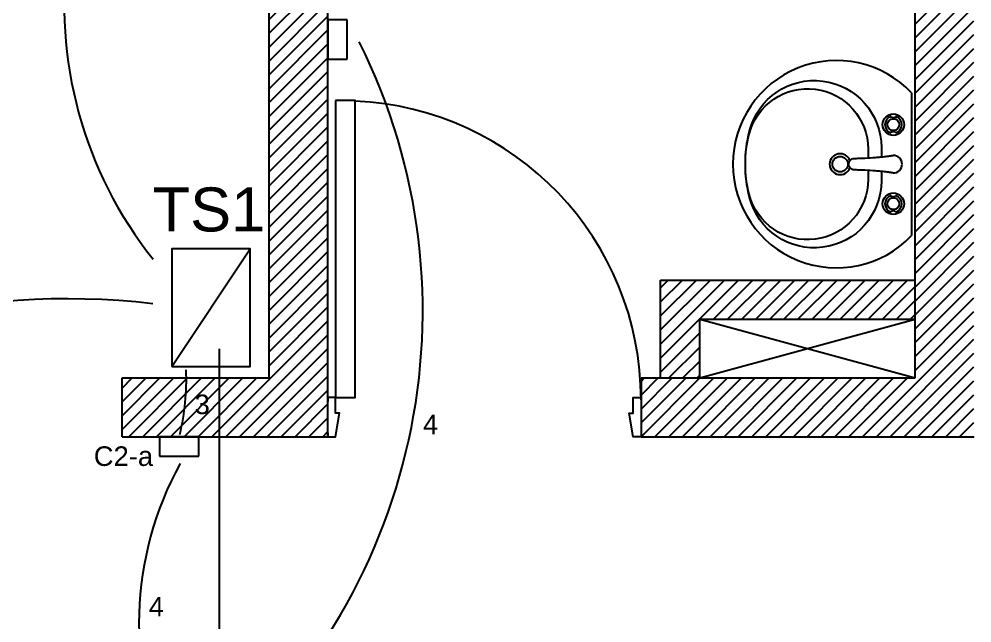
# Model space of a CAD drawing. Header units: millimetres. Extents: x -269 to 325, y -184 to 236.
# Drawn here: x 29.9 to 54.23, y 23.29 to 38.7 of the extents above; entities that cross this region are included whole.
import ezdxf

# ---------------------------------------------------------------- set-up
doc = ezdxf.new("R2010")
doc.units = ezdxf.units.MM
doc.layers.add('00 - COTAS E', color=142, linetype='Continuous', lineweight=0)
for name, color, linetype in [('01', 1, 'Continuous'), ('Cotas', 1, 'Continuous'), ('COTAS 50', 4, 'Continuous'), ('Equipamiento', 8, 'Continuous'), ('Hatch', 8, 'Continuous'), ('I-DESAGUE PLUVIAL', 51, 'Continuous'), ('muros', 5, 'Continuous')]:
    doc.layers.add(name, color=color, linetype=linetype)
doc.styles.add('arial', font='arial.ttf', dxfattribs={"height": 0.15})
doc.styles.get("Standard").update_dxf_attribs({"font": 'arial.ttf'})
doc.dimstyles.new('cota50', dxfattribs={"dimtxt": 0.15, "dimasz": 0.05, "dimexe": 0, "dimexo": 0.2125, "dimgap": 0.09, "dimtad": 0, "dimzin": 0, "dimdsep": 46, "dimtxsty": 'arial', "dimblk": 'OBLIQUE', "dimcen": 0.09, "dimse1": 1, "dimse2": 1, "dimclrd": 1, "dimclre": 1, "dimclrt": 1, "dimadec": 0, "dimazin": 0, "dimtfac": 1, "dimtofl": 0, "dimtmove": 0, "dimatfit": 3, "dimldrblk": 'OBLIQUE', "dimfxl": 0, "dimtolj": 1, "dimtzin": 0, "dimarcsym": 0})
pattern_1 = [(45, (-1250.98112, -476.0581), (-0.176776695, 0.176776695), [])]

# ---------------------------------------------------------------- blocks, each defined once
blk = doc.blocks.new('V80')
blk.add_lwpolyline([(325.4869, 174.3022), (325.4869, 173.5444), (325.5369, 173.5444), (325.5369, 174.3022)], close=True)
for points in [[(325.4669, 173.4544), (325.4669, 173.4444), (325.4869, 173.4444), (325.4969, 173.5044), (325.4869, 173.5044), (325.4869, 173.5444), (325.4669, 173.5444), (325.4669, 173.5344)], [(326.2669, 173.4544), (326.2669, 173.4444), (326.2469, 173.4444), (326.2369, 173.5044), (326.2469, 173.5044), (326.2469, 173.5444), (326.2669, 173.5444), (326.2669, 173.5344)]]:
    blk.add_lwpolyline(points)
blk.add_arc((325.5045, 173.5392), 0.7624, 359.9701, 87.5655)
blk = doc.blocks.new('_Oblique')
at = {"layer": 'Cotas', "color": 0, "lineweight": -2}
blk.add_line((-0.5, -0.5), (0.5, 0.5), dxfattribs=at)
blk = doc.blocks.new('*D78')
at = {"layer": '00 - COTAS E', "color": 1, "lineweight": -2, "transparency": 16777216}
for p, q in [((-0.287, 23.54), (-0.287, 21.577)), ((-0.287, 19.04), (-0.287, 21.002))]:
    blk.add_line(p, q, dxfattribs=at)
at = {"layer": 'DEFPOINTS', "color": 0, "transparency": 16777216}
for p in [(47.406, 23.54), (-0.287, 19.04), (47.403, 19.04)]:
    blk.add_point(p, dxfattribs=at)
at = {"layer": '00 - COTAS E', "color": 1, "lineweight": -2, "transparency": 16777216, "xscale": 0.05, "yscale": 0.05, "zscale": 0.05}
for p, rotation in [((-0.287, 23.54), 90), ((-0.287, 19.04), 270)]:
    blk.add_blockref('_Oblique', p, dxfattribs=dict(at, rotation=rotation))
at = {"layer": '00 - COTAS E', "color": 1, "transparency": 16777216, "insert": (-0.287, 21.29), "char_height": 0.15, "attachment_point": 5, "rotation": 90, "style": 'arial'}
blk.add_mtext('\\A1;4.50', dxfattribs=at)
blk = doc.blocks.new('HGFHGH')
at = {"layer": 'Equipamiento'}
for centre, radius in [((168.4133, 284.7959), 0.0275), ((168.6152, 284.7959), 0.0275), ((168.4133, 284.7959), 0.0152), ((168.4133, 284.7959), 0.015), ((168.6152, 284.7959), 0.0152), ((168.6152, 284.7959), 0.015)]:
    blk.add_circle(centre, radius, dxfattribs=at)
for centre, radius, start, end in [((168.4133, 284.7959), 0.0215, 19.2019, 160.7981), ((168.5142, 284.7959), 0.0224, 89.9596, 180.9888), ((168.5143, 284.7959), 0.0224, 358.9722, 90.0396), ((168.6152, 284.7959), 0.0215, 19.2018, 160.7982), ((168.3934, 284.8028), 0.000501, 160.8244, 214.0757), ((168.383, 284.7959), 0.012, 326.4256, 33.5744), ((168.4435, 284.7959), 0.012, 146.4256, 213.5744), ((168.4331, 284.8028), 0.0005, 325.9177, 19.1822), ((168.5954, 284.8028), 0.000501, 160.8197, 214.0804), ((168.585, 284.7959), 0.012, 326.4256, 33.5744), ((168.6455, 284.7959), 0.012, 146.4256, 213.5744), ((168.6351, 284.8028), 0.0005, 325.9136, 19.1863), ((168.3934, 284.789), 0.0005, 145.9079, 199.192), ((168.4133, 284.7959), 0.0215, 199.2018, 340.7982), ((168.4331, 284.789), 0.000501, 340.8327, 34.0674), ((168.5954, 284.789), 0.000501, 145.9429, 199.157), ((168.6152, 284.7959), 0.0215, 199.2019, 340.7981), ((168.6351, 284.789), 0.0005, 340.8047, 34.0954)]:
    blk.add_arc(centre, radius, start, end, dxfattribs=at)
for points, knots in [([(168.4995, 284.6963), (168.4994, 284.6981), (168.4994, 284.7022), (168.4991, 284.7111), (168.4985, 284.7272), (168.4976, 284.7434), (168.4965, 284.7569), (168.4957, 284.7658), (168.4948, 284.7741), (168.494, 284.7813), (168.4934, 284.7852), (168.493, 284.7876), (168.4927, 284.7893), (168.4925, 284.7903), (168.4922, 284.7915), (168.4919, 284.7931), (168.4918, 284.7945), (168.4918, 284.7955)], [0, 0, 0, 0, 5.413005, 12.039096, 26.943827, 53.786131, 60.598385, 67.523693, 80.492468, 85.656889, 89.4635, 92.107434, 93.193295, 94.656295, 95.203975, 96.585632, 99.588655, 99.588655, 99.588655, 99.588655]), ([(168.5367, 284.7955), (168.5367, 284.7945), (168.5365, 284.7931), (168.5363, 284.7914), (168.536, 284.7903), (168.5358, 284.7893), (168.5355, 284.7876), (168.535, 284.7852), (168.5345, 284.7813), (168.5336, 284.7741), (168.5328, 284.7658), (168.532, 284.7569), (168.5309, 284.7434), (168.5299, 284.7272), (168.5293, 284.7111), (168.5291, 284.7022), (168.529, 284.6981), (168.529, 284.6963)], [0, 0, 0, 0, 3.012543, 4.387229, 4.926141, 6.389155, 7.475016, 10.11905, 13.925996, 19.089982, 32.058757, 38.984065, 45.796319, 72.638623, 87.543354, 94.170267, 99.582163, 99.582163, 99.582163, 99.582163]), ([(168.5142, 284.682), (168.5133, 284.682), (168.5113, 284.6822), (168.5087, 284.6829), (168.5062, 284.6842), (168.5016, 284.6877), (168.4994, 284.6925), (168.4995, 284.6963)], [0, 0, 0, 0, 2.962906, 5.736016, 8.116106, 11.516068, 22.887624, 22.887624, 22.887624, 22.887624]), ([(168.529, 284.6963), (168.529, 284.6954), (168.5288, 284.6935), (168.528, 284.6908), (168.5266, 284.6883), (168.5241, 284.6854), (168.52, 284.6827), (168.5162, 284.682), (168.5142, 284.682)], [0, 0, 0, 0, 2.773361, 5.606672, 8.452781, 11.315556, 17.093852, 22.881921, 22.881921, 22.881921, 22.881921])]:
    blk.add_open_spline(points, degree=3, knots=knots, dxfattribs=at)
blk = doc.blocks.new('hghfghgff')
at = {"layer": 'Equipamiento'}
blk.add_line((172.9388, 280.6449, -0.0178), (172.9388, 280.28, -0.0178), dxfattribs=at)
for points, elevation in [([(172.8616, 280.4439), (172.8616, 280.4198, -0.881525), (172.525, 280.3773, -0.126436), (172.525, 280.5475, -0.881525), (172.8616, 280.505), (172.8616, 280.4809)], -0.0178), ([(172.8277, 280.4464), (172.8277, 280.424, -0.881525), (172.524, 280.3856, -0.126436), (172.524, 280.5392, -0.881525), (172.8277, 280.5008), (172.8277, 280.4784)], -0.0163)]:
    blk.add_lwpolyline(points, format="xyb", dxfattribs=dict(at, elevation=elevation))
blk.add_circle((172.7563, 280.4624, 0.0222), 0.0197, dxfattribs=at)
for centre, radius, start, end in [((172.7472, 280.4624, -0.0178), 0.2646, 43.5897, 316.4103), ((172.7563, 280.4624, 0.0022), 0.0267, 19.8624, 340.1864)]:
    blk.add_arc(centre, radius, start, end, dxfattribs=at)
at = {"layer": 'I-DESAGUE PLUVIAL', "rotation": 270}
blk.add_blockref('HGFHGH', (-111.9036, 448.9767, -0.0178), dxfattribs=at)

msp = doc.modelspace()

# ---------------------------------------------------------------- hatches: boundary and pattern name
at = {"layer": 'Hatch'}
h = msp.add_hatch(dxfattribs=at)
h.set_pattern_fill('ANSI31', color=256, scale=2, style=0)
h.set_pattern_definition(pattern_1)
h.paths.add_polyline_path([(37.781, 59.59), (32.531, 59.59), (32.531, 57.59), (36.281, 57.59), (36.281, 29.54), (32.531, 29.54), (32.531, 28.04), (37.781, 28.04)])
h = msp.add_hatch(dxfattribs=at)
h.set_pattern_fill('ANSI31', color=256, scale=2, style=0)
h.set_pattern_definition(pattern_1)
h.paths.add_polyline_path([(52.781, 57.59), (52.781, 29.54), (45.781, 29.54), (45.781, 28.04), (54.281, 28.04), (54.281, 59.59), (43.781, 59.59), (43.781, 57.59)])
h = msp.add_hatch(dxfattribs=at)
h.set_pattern_fill('ANSI31', color=256, scale=0.08, style=0)
h.set_pattern_definition([(45, (-9789.08494, 5293.00576), (-0.1796051224, 0.1796051224), [])])
h.paths.add_polyline_path([(52.781, 32.04), (51.339, 32.04), (51.339, 31.04), (52.781, 31.04)])
h.paths.add_polyline_path([(51.339, 32.04), (46.281, 32.04), (46.281, 29.54), (47.281, 29.54), (47.281, 31.04), (51.339, 31.04)])

# ---------------------------------------------------------------- linework, layer by layer
at = {"color": 7, "true_color": 0xffffff}
for p, q in [((38.281, 38.679), (37.781, 38.679)), ((37.781, 38.679), (37.781, 38.179)), ((38.281, 37.679), (38.281, 38.679)), ((37.781, 38.179), (37.781, 37.679)), ((37.781, 37.679), (38.281, 37.679)), ((33.985, 28.04), (33.485, 28.04)), ((33.485, 28.04), (33.485, 27.54)), ((34.485, 28.04), (33.985, 28.04)), ((34.485, 27.54), (34.485, 28.04)), ((33.485, 27.54), (34.485, 27.54))]:
    msp.add_line(p, q, dxfattribs=at)
for p, q in [((33.799, 29.835), (35.799, 32.835)), ((35.011, 30.281), (35.011, -82.719))]:
    msp.add_line(p, q)
msp.add_lwpolyline([(33.799, 29.835), (35.799, 29.835), (35.799, 32.835), (33.799, 32.835)], close=True)
at = {"color": 3}
for centre, radius, start, end in [((41.422, 39.048), 10.37, 125.2188, 218.6273), ((24.83, 31.248), 15.376, 308.7931, 26.5354), ((31.143, 12.441), 19.118, 83.4904, 163.9906), ((28.265, 29.491), 5.905, 346.333, 2.4675), ((41.453, 23.256), 8.495, 151.153, 205.1791)]:
    msp.add_arc(centre, radius, start, end, dxfattribs=at)
at = {"layer": 'COTAS 50'}
for p, q in [((47.281, 29.54), (52.781, 31.04)), ((47.281, 31.04), (52.781, 29.54))]:
    msp.add_line(p, q, dxfattribs=at)
at = {"layer": 'muros'}
for p, q in [((37.781, 28.04), (37.781, 59.59)), ((36.281, 29.54), (36.281, 57.59)), ((52.781, 29.54), (52.781, 57.59)), ((46.281, 32.04), (52.781, 32.04)), ((46.281, 29.54), (46.281, 32.04)), ((47.281, 31.04), (52.781, 31.04)), ((47.281, 29.54), (47.281, 31.04)), ((32.531, 29.54), (36.281, 29.54)), ((32.531, 28.04), (32.531, 29.54)), ((45.781, 29.54), (52.781, 29.54)), ((45.781, 29.54), (45.781, 28.04)), ((32.531, 28.04), (37.781, 28.04)), ((45.781, 28.04), (54.281, 28.04))]:
    msp.add_line(p, q, dxfattribs=at)

# ---------------------------------------------------------------- block references
at = {"layer": 'Equipamiento', "xscale": 10, "yscale": 10, "zscale": 10}
for name, p in [('hghfghgff', (-1676.697, -2769.628, 0.178)), ('V80', (-3216.888, -1706.404))]:
    msp.add_blockref(name, p, dxfattribs=at)

# ---------------------------------------------------------------- texts
at = {"color": 3, "char_height": 0.5, "attachment_point": 1}
for s, insert in [('\\pxqc;3', (33.778, 29.116)), ('\\pxqc;4', (39.607, 28.604)), ('\\pxqc;C2-a', (31.765, 27.794)), ('\\pxqc;4', (32.605, 23.952))]:
    msp.add_mtext_dynamic_manual_height_columns(s, width=1.59701, gutter_width=12.5, heights=[0], dxfattribs=dict(at, insert=insert))
at = {"layer": '01', "insert": (33.309, 34.402), "char_height": 1.123, "width": 2.95693, "attachment_point": 1, "style": 'arial'}
msp.add_mtext('TS1', dxfattribs=at)

# ---------------------------------------------------------------- dimensions: what is measured, and where the dimension line sits
at = {"layer": '00 - COTAS E'}
dim = msp.add_linear_dim(base=(-0.287, 19.04), p1=(47.406, 23.54), p2=(47.403, 19.04), angle=90, dimstyle='cota50', dxfattribs=at)
dim.commit()
dim.dimension.update_dxf_attribs({"geometry": '*D78', "text_midpoint": (-0.287, 21.29), "dimtype": 160})

doc.saveas('drawing.dxf')
